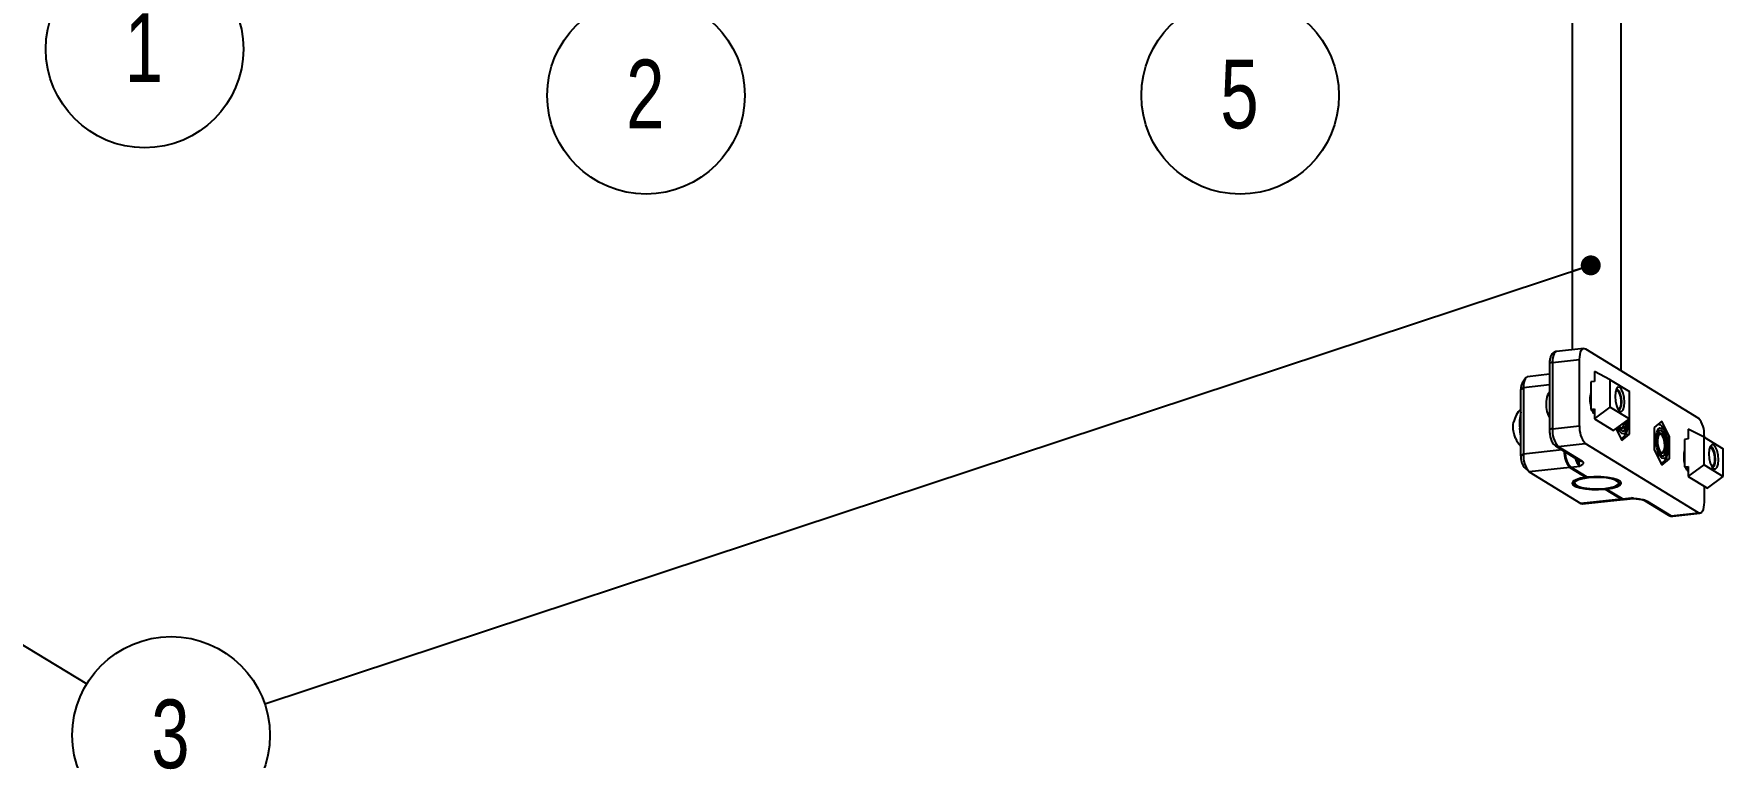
# Model space of a CAD drawing. Header units: millimetres. Extents: x 0 to 279, y -9 to 216.
# Drawn here: x 46.6 to 132.6, y 67.7 to 104.6 of the extents above; entities that cross this region are included whole.
import ezdxf

# ---------------------------------------------------------------- set-up
doc = ezdxf.new("R2010")
doc.units = ezdxf.units.MM
doc.layers.add('TITLE_BLOCK_BORDER', color=7, linetype='Continuous')
doc.styles.add('SLDTEXTSTYLE1', font='TXT', dxfattribs={"width": 0.75})
doc.dimstyles.new('SLDDIMSTYLE1', dxfattribs={"dimtxt": 0.18, "dimasz": 1.016, "dimexe": 0, "dimexo": 0.0625, "dimgap": 0, "dimtad": 0, "dimtih": 1, "dimtoh": 1, "dimdec": 0, "dimrnd": 1e-09, "dimzin": 0, "dimdsep": 46, "dimtxsty": 'Standard', "dimblk1": 'DOT', "dimblk2": 'DOT', "dimsah": 1, "dimcen": 0.09, "dimadec": 0, "dimazin": 0, "dimtfac": 1.016, "dimtdec": 0, "dimtofl": 0, "dimtmove": 0, "dimatfit": 3, "dimldrblk": 'DOT', "dimfxl": 1, "dimfrac": 2, "dimtolj": 1, "dimtzin": 0, "dimarcsym": 0})

# ---------------------------------------------------------------- blocks, each defined once
blk = doc.blocks.new('SW_NOTE_68')
at = {"layer": 'TITLE_BLOCK_BORDER', "color": 0}
blk.add_circle((-0.138, -5.029), 5.031, dxfattribs=at)
at = {"layer": 'TITLE_BLOCK_BORDER', "color": 0, "insert": (-0.173, -3.205), "char_height": 3.5, "attachment_point": 2, "style": 'SLDTEXTSTYLE1'}
blk.add_mtext('5', dxfattribs=at)
blk = doc.blocks.new('SW_NOTE_71')
at = {"layer": 'TITLE_BLOCK_BORDER', "color": 0}
blk.add_circle((0.627, -4.991), 5.031, dxfattribs=at)
at = {"layer": 'TITLE_BLOCK_BORDER', "color": 0, "insert": (0.592, -3.168), "char_height": 3.5, "attachment_point": 2, "style": 'SLDTEXTSTYLE1'}
blk.add_mtext('2', dxfattribs=at)
blk = doc.blocks.new('SW_NOTE_72')
at = {"layer": 'TITLE_BLOCK_BORDER', "color": 0}
blk.add_circle((1.027, -4.925), 5.031, dxfattribs=at)
at = {"layer": 'TITLE_BLOCK_BORDER', "color": 0, "insert": (0.992, -3.101), "char_height": 3.5, "attachment_point": 2, "style": 'SLDTEXTSTYLE1'}
blk.add_mtext('1', dxfattribs=at)
blk = doc.blocks.new('SW_NOTE_73')
at = {"layer": 'TITLE_BLOCK_BORDER', "color": 0}
blk.add_circle((4.295, -2.619), 5.031, dxfattribs=at)
at = {"layer": 'TITLE_BLOCK_BORDER', "color": 0, "insert": (4.26, -0.795), "char_height": 3.5, "attachment_point": 2, "style": 'SLDTEXTSTYLE1'}
blk.add_mtext('3', dxfattribs=at)
blk = doc.blocks.new('_DOT')
at = {"color": 0, "linetype": 'ByBlock', "lineweight": -2}
blk.add_line((-0.5, 0), (-1, 0), dxfattribs=at)
at = {"color": 0, "linetype": 'ByBlock', "const_width": 0.5}
blk.add_lwpolyline([(-0.25, 0, 1), (0.25, 0, 1)], format="xyb", close=True, dxfattribs=at)

msp = doc.modelspace()

# ---------------------------------------------------------------- linework, layer by layer
at = {"color": 7, "linetype": 'Continuous', "lineweight": 25}
for p, q in [((124.96, 139.748), (124.947, 88.461)), ((127.447, 87.386), (127.46, 139.748)), ((123.947, 87.809), (125.329, 87.96)), ((123.947, 87.809), (123.947, 84.429)), ((125.539, 88.526), (124.158, 88.375)), ((125.328, 84.581), (125.329, 87.96)), ((125.621, 88.505), (131.376, 84.976)), ((122.573, 87.007), (122.406, 86.759)), ((123.795, 87.206), (122.68, 87.084)), ((123.795, 87.749), (123.794, 84.369)), ((126.081, 87.349), (126.081, 86.842)), ((126.887, 86.93), (126.081, 87.349)), ((126.887, 85.53), (126.887, 86.93)), ((126.887, 86.93), (127.862, 86.332)), ((122.336, 83.053), (122.337, 86.433)), ((122.47, 86.518), (122.337, 86.433)), ((122.47, 86.518), (122.469, 83.138)), ((126.081, 86.842), (125.897, 86.821)), ((125.897, 86.821), (125.897, 85.421)), ((127.284, 86.358), (127.248, 86.392)), ((127.862, 84.932), (127.862, 86.332)), ((125.897, 85.421), (126.081, 85.441)), ((125.897, 85.421), (126.081, 85.308)), ((126.081, 84.934), (126.887, 85.53)), ((126.081, 85.441), (126.081, 84.934)), ((126.887, 85.53), (127.862, 84.932)), ((127.351, 85.454), (127.379, 85.495)), ((127.864, 85.273), (127.862, 85.277)), ((127.862, 85.273), (127.864, 85.273)), ((127.864, 84.158), (127.864, 85.273)), ((123.947, 84.429), (125.328, 84.581)), ((126.081, 84.934), (127.056, 84.336)), ((127.056, 84.336), (127.862, 84.932)), ((127.184, 84.431), (127.474, 83.839)), ((127.51, 84.47), (127.548, 84.526)), ((129.522, 84.813), (129.132, 84.495)), ((129.132, 84.495), (129.132, 83.38)), ((129.912, 84.017), (129.522, 84.813)), ((130.861, 84.418), (130.861, 83.911)), ((131.666, 83.999), (130.861, 84.418)), ((124.108, 83.553), (125.331, 82.804)), ((124.239, 83.525), (125.62, 83.677)), ((124.239, 83.525), (125.462, 82.775)), ((131.375, 80.148), (125.62, 83.677)), ((127.474, 83.839), (127.864, 84.158)), ((127.67, 84.136), (127.864, 84.158)), ((129.501, 84.133), (129.452, 84.179)), ((129.785, 84.003), (129.912, 84.017)), ((129.912, 82.902), (129.912, 84.017)), ((130.861, 83.911), (130.676, 83.89)), ((130.676, 83.89), (130.676, 82.49)), ((131.666, 82.599), (131.666, 83.999)), ((131.666, 83.999), (132.642, 83.401)), ((131.668, 84.072), (131.668, 83.998)), ((132.064, 83.427), (132.027, 83.461)), ((122.469, 83.138), (122.336, 83.053)), ((129.132, 83.38), (129.522, 82.583)), ((129.522, 82.583), (129.912, 82.902)), ((129.558, 83.213), (129.596, 83.27)), ((129.715, 82.88), (129.912, 82.902)), ((130.86, 82.003), (131.666, 82.599)), ((131.666, 82.599), (132.641, 82.001)), ((132.641, 82.001), (132.642, 83.401)), ((122.505, 82.471), (122.722, 82.265)), ((124.833, 82.462), (122.761, 82.234)), ((122.761, 82.234), (125.395, 80.619)), ((124.833, 82.462), (125.662, 81.953)), ((124.879, 82.467), (125.339, 82.517)), ((125.708, 81.958), (124.879, 82.467)), ((125.662, 81.986), (125.662, 81.953)), ((130.676, 82.49), (130.86, 82.51)), ((130.676, 82.49), (130.86, 82.377)), ((130.86, 82.51), (130.86, 82.003)), ((130.86, 82.003), (131.835, 81.405)), ((131.835, 81.405), (132.641, 82.001)), ((132.13, 82.523), (132.158, 82.564)), ((124.967, 81.72), (124.992, 81.693)), ((124.992, 81.693), (125.112, 81.581)), ((126.637, 81.356), (126.637, 81.39)), ((126.637, 81.356), (127.466, 80.847)), ((126.683, 81.36), (126.683, 81.396)), ((127.512, 80.852), (126.683, 81.36)), ((127.279, 81.581), (127.4, 81.692)), ((127.4, 81.692), (127.424, 81.719)), ((127.512, 80.852), (127.973, 80.902)), ((127.594, 80.831), (128.055, 80.881)), ((128.055, 80.877), (128.078, 80.881)), ((131.668, 81.508), (131.668, 80.692)), ((127.466, 80.847), (125.395, 80.619)), ((125.477, 80.598), (127.548, 80.826)), ((128.64, 80.774), (129.863, 80.024)), ((128.771, 80.746), (129.994, 79.996)), ((129.994, 79.996), (131.375, 80.148)), ((130.076, 79.975), (131.457, 80.126))]:
    msp.add_line(p, q, dxfattribs=at)
at = {"color": 8, "linetype": 'Continuous', "lineweight": 25}
for p, q in [((123.795, 86.663), (122.47, 86.518)), ((124.434, 83.354), (122.469, 83.138))]:
    msp.add_line(p, q, dxfattribs=at)
at = {"color": 8, "linetype": 'Continuous', "lineweight": 25, "flags": 128}
for points in [[(123.947, 87.809), (123.904, 87.803), (123.867, 87.794), (123.836, 87.785), (123.813, 87.773), (123.799, 87.761), (123.795, 87.749)], [(124.158, 88.375), (124.128, 88.367), (124.078, 88.331), (124.033, 88.268), (123.997, 88.181), (123.97, 88.072), (123.953, 87.947), (123.947, 87.809)], [(123.947, 84.429), (123.904, 84.423), (123.866, 84.415), (123.835, 84.405), (123.812, 84.393), (123.799, 84.381), (123.794, 84.369)], [(127.741, 84.408), (127.672, 84.247), (127.579, 84.171), (127.474, 84.19), (127.368, 84.301), (127.275, 84.491), (127.273, 84.497)], [(127.78, 84.871), (127.778, 84.635), (127.741, 84.408)], [(128.056, 80.881), (128.03, 80.881), (127.973, 80.902)], [(129.994, 79.996), (130.051, 79.975), (130.076, 79.975)]]:
    msp.add_lwpolyline(points, dxfattribs=at)
at = {"color": 7, "linetype": 'Continuous', "lineweight": 25, "flags": 128}
for points in [[(125.329, 87.96), (125.334, 88.098), (125.351, 88.224), (125.378, 88.333), (125.414, 88.42), (125.459, 88.483), (125.509, 88.519), (125.564, 88.526), (125.621, 88.505)], [(122.68, 87.084), (122.65, 87.076), (122.6, 87.04), (122.555, 86.977), (122.519, 86.89), (122.492, 86.781), (122.475, 86.656), (122.47, 86.518)], [(127.131, 86.081), (127.149, 85.838), (127.202, 85.61), (127.281, 85.431), (127.374, 85.327), (127.468, 85.316), (127.547, 85.398), (127.6, 85.562), (127.618, 85.781), (127.6, 86.024), (127.547, 86.252), (127.468, 86.431), (127.375, 86.535), (127.281, 86.546), (127.202, 86.463), (127.149, 86.3), (127.131, 86.081)], [(127.444, 85.852), (127.423, 86.036), (127.376, 86.202), (127.313, 86.325), (127.241, 86.386), (127.172, 86.376), (127.166, 86.372)], [(127.293, 85.412), (127.352, 85.412), (127.417, 85.48), (127.461, 85.615), (127.476, 85.796), (127.461, 85.997), (127.418, 86.185), (127.352, 86.334), (127.275, 86.419), (127.198, 86.428), (127.182, 86.42)], [(127.267, 85.455), (127.278, 85.45), (127.347, 85.461), (127.403, 85.541), (127.437, 85.678), (127.444, 85.852)], [(121.953, 84.388), (121.951, 84.625), (121.969, 84.76)], [(122.058, 83.949), (121.992, 84.149), (121.953, 84.388)], [(122.336, 84.066), (122.321, 84.139), (122.277, 84.459)], [(123.731, 85.121), (123.788, 85.008), (123.794, 84.998)], [(127.325, 84.524), (127.411, 84.373), (127.506, 84.301), (127.596, 84.317), (127.67, 84.418), (127.717, 84.593), (127.732, 84.816), (127.732, 84.835)], [(127.601, 84.582), (127.548, 84.464), (127.475, 84.42), (127.394, 84.456), (127.33, 84.543)], [(127.361, 84.562), (127.396, 84.517), (127.469, 84.477), (127.535, 84.509), (127.584, 84.608), (127.609, 84.745)], [(127.662, 84.494), (127.601, 84.353), (127.529, 84.296)], [(127.627, 84.758), (127.627, 84.755), (127.601, 84.582)], [(127.697, 84.81), (127.694, 84.696), (127.662, 84.494)], [(129.255, 84.245), (129.324, 84.406), (129.417, 84.482), (129.522, 84.463), (129.628, 84.352), (129.721, 84.162), (129.79, 83.917), (129.826, 83.645), (129.826, 83.379), (129.79, 83.152), (129.721, 82.991), (129.628, 82.915), (129.522, 82.934), (129.416, 83.045), (129.324, 83.234), (129.255, 83.48), (129.218, 83.752), (129.218, 84.018), (129.255, 84.245)], [(129.746, 83.242), (129.777, 83.444), (129.774, 83.68), (129.738, 83.919), (129.672, 84.128), (129.585, 84.28), (129.491, 84.352), (129.4, 84.336), (129.326, 84.234), (129.279, 84.06), (129.264, 83.837), (129.284, 83.595), (129.337, 83.367), (129.414, 83.184), (129.506, 83.07), (129.6, 83.041), (129.684, 83.101), (129.746, 83.242)], [(129.433, 84.353), (129.503, 84.323), (129.595, 84.209), (129.673, 84.026), (129.725, 83.798), (129.745, 83.556), (129.731, 83.333), (129.683, 83.158), (129.609, 83.057), (129.577, 83.04)], [(129.265, 83.898), (129.29, 84.06), (129.343, 84.178), (129.416, 84.222), (129.497, 84.185), (129.573, 84.074), (129.634, 83.904), (129.67, 83.703), (129.675, 83.499), (129.649, 83.326), (129.596, 83.208), (129.523, 83.163), (129.442, 83.2), (129.366, 83.311), (129.314, 83.448)], [(129.483, 84.147), (129.412, 84.163), (129.35, 84.107), (129.308, 83.988), (129.291, 83.825), (129.302, 83.641), (129.34, 83.465), (129.399, 83.324), (129.469, 83.239), (129.54, 83.224), (129.602, 83.279), (129.644, 83.398), (129.661, 83.562), (129.65, 83.746), (129.612, 83.921), (129.554, 84.062), (129.483, 84.147)], [(131.91, 83.15), (131.928, 82.907), (131.981, 82.679), (132.06, 82.5), (132.154, 82.396), (132.247, 82.385), (132.326, 82.467), (132.379, 82.631), (132.398, 82.85), (132.379, 83.093), (132.326, 83.321), (132.247, 83.5), (132.154, 83.604), (132.061, 83.615), (131.981, 83.532), (131.929, 83.369), (131.91, 83.15)], [(132.046, 82.524), (132.065, 82.517), (132.133, 82.535), (132.187, 82.622), (132.218, 82.765), (132.222, 82.941), (132.198, 83.125), (132.149, 83.287), (132.084, 83.404), (132.012, 83.458), (131.944, 83.44), (131.944, 83.44)], [(132.072, 82.481), (132.131, 82.481), (132.197, 82.549), (132.24, 82.684), (132.256, 82.865), (132.24, 83.066), (132.197, 83.254), (132.131, 83.403), (132.054, 83.488), (131.977, 83.497), (131.962, 83.489)], [(125.662, 81.953), (125.372, 81.904), (125.146, 81.836), (125, 81.754), (124.946, 81.665), (124.988, 81.576), (125.123, 81.493), (125.341, 81.423), (125.625, 81.371), (125.952, 81.341), (126.299, 81.336), (126.637, 81.356)], [(126.635, 81.39), (126.909, 81.433), (127.125, 81.494), (127.266, 81.569), (127.32, 81.651), (127.283, 81.734), (127.158, 81.81), (126.956, 81.875), (126.691, 81.922), (126.386, 81.947), (126.066, 81.95), (125.757, 81.929), (125.483, 81.886), (125.266, 81.824), (125.125, 81.75), (125.071, 81.668), (125.108, 81.585), (125.233, 81.508), (125.436, 81.444), (125.7, 81.397), (126.005, 81.371), (126.325, 81.369), (126.635, 81.39)], [(126.683, 81.36), (126.988, 81.408), (127.228, 81.476), (127.385, 81.559), (127.445, 81.65), (127.404, 81.742), (127.265, 81.827), (127.04, 81.899), (126.746, 81.951), (126.408, 81.979), (126.052, 81.982), (125.708, 81.958)], [(130.86, 82.254), (130.796, 82.332), (130.734, 82.454)], [(125.395, 80.619), (125.452, 80.598), (125.477, 80.598)], [(127.466, 80.847), (127.523, 80.826), (127.571, 80.831)], [(127.594, 80.831), (127.569, 80.831), (127.512, 80.852)], [(131.668, 80.692), (131.662, 80.555), (131.645, 80.429), (131.618, 80.32), (131.582, 80.233), (131.537, 80.17), (131.487, 80.134), (131.432, 80.127), (131.375, 80.148)]]:
    msp.add_lwpolyline(points, dxfattribs=at)
at = {"color": 7, "linetype": 'Continuous', "lineweight": 25}
for centre, radius, start, end in [((122.923, 86.479), 0.588, 151.59678, 184.49804), ((124.936, 85.663), 1.322, 149.75222, 168.29995), ((127.229, 85.921), 1.376, 165.41198, 194.56033), ((123.263, 84.492), 1.322, 134.52268, 168.29995), ((124.558, 84.708), 2.295, 165.50472, 186.23734), ((125.024, 85.673), 1.406, 169.41074, 203.12569), ((126.462, 85.563), 0.536, 199.30269, 224.80511), ((125.149, 84.319), 1.208, 174.77573, 221.08628), ((126.531, 84.471), 1.208, 174.77573, 221.08628), ((130.466, 84.182), 1.208, 354.77573, 41.08628), ((123.263, 84.492), 1.322, 204.23648, 225.44964), ((123.209, 82.991), 0.875, 175.91572, 216.42318), ((123.671, 83.028), 1.208, 174.77573, 221.08628), ((125.712, 83.236), 1.171, 177.46402, 221.34046), ((125.744, 83.231), 1.154, 178.66204, 221.47111), ((132.076, 82.99), 1.442, 166.08987, 193.88244)]:
    msp.add_arc(centre, radius, start, end, dxfattribs=at)
at = {"color": 8, "linetype": 'Continuous', "lineweight": 25}
for centre, radius, start, end in [((124.215, 83.728), 0.205, 238.62333, 276.84036), ((125.865, 83.08), 0.77, 190.43629, 226.91756), ((125.437, 82.978), 0.205, 238.71155, 276.83954), ((128.747, 80.949), 0.205, 238.31888, 276.84316), ((129.969, 80.199), 0.205, 238.71155, 276.83954)]:
    msp.add_arc(centre, radius, start, end, dxfattribs=at)
at = {"color": 7, "linetype": 'Continuous', "lineweight": 25}
for points, knots in [([(124.158, 88.368), (124.136, 88.367), (124.07, 88.363), (123.976, 88.301), (123.891, 88.202), (123.83, 88.063), (123.799, 87.907), (123.796, 87.791), (123.795, 87.749)], [0, 0, 0, 0, 0.083355, 0.245419, 0.406562, 0.605811, 0.856473, 1, 1, 1, 1]), ([(123.794, 84.369), (123.795, 84.329), (123.798, 84.212), (123.83, 84.013), (123.902, 83.796), (123.99, 83.642), (124.078, 83.576), (124.108, 83.553)], [0, 0, 0, 0, 0.122733, 0.357373, 0.598071, 0.861622, 1, 1, 1, 1]), ([(127.387, 83.947), (127.406, 83.947), (127.477, 83.946), (127.583, 84.018), (127.686, 84.144), (127.744, 84.294), (127.786, 84.488), (127.805, 84.673), (127.795, 84.823), (127.791, 84.879)], [0, 0, 0, 0, 0.055844, 0.205999, 0.354056, 0.560938, 0.668527, 0.876315, 1, 1, 1, 1]), ([(129.431, 82.689), (129.443, 82.688), (129.506, 82.682), (129.612, 82.746), (129.714, 82.858), (129.788, 83.018), (129.838, 83.234), (129.853, 83.499), (129.834, 83.778), (129.783, 84.047), (129.701, 84.291), (129.596, 84.479), (129.479, 84.61), (129.378, 84.645), (129.335, 84.661)], [0, 0, 0, 0, 0.0163302, 0.0909202, 0.1622675, 0.2453062, 0.345977, 0.4470201, 0.5454103, 0.6433769, 0.7425348, 0.8455533, 0.9339795, 1, 1, 1, 1]), ([(125.462, 82.775), (125.486, 82.754), (125.543, 82.704), (125.487, 82.613), (125.393, 82.552), (125.34, 82.518), (125.339, 82.517)], [0, 0, 0, 0, 0.247749, 0.586729, 0.997819, 1, 1, 1, 1]), ([(127.973, 80.902), (127.973, 80.902), (128.104, 80.889), (128.341, 80.863), (128.629, 80.811), (128.729, 80.765), (128.771, 80.746)], [0, 0, 0, 0, 0.002181, 0.413271, 0.752251, 1, 1, 1, 1]), ([(128.075, 80.881), (128.118, 80.876), (128.235, 80.864), (128.403, 80.84), (128.549, 80.808), (128.62, 80.786), (128.644, 80.771), (128.64, 80.774), (128.64, 80.774)], [0, 0, 0, 0, 0.169631, 0.466244, 0.713738, 0.878702, 0.996595, 1, 1, 1, 1]), ([(129.863, 80.024), (129.91, 80), (129.978, 79.965), (130.053, 79.978), (130.076, 79.982)], [0, 0, 0, 0, 0.699491, 1, 1, 1, 1])]:
    msp.add_open_spline(points, degree=3, knots=knots, dxfattribs=at)
at = {"color": 8, "linetype": 'Continuous', "lineweight": 25}
for points, knots in [([(125.339, 82.517), (125.339, 82.518), (125.337, 82.525), (125.325, 82.569), (125.313, 82.671), (125.293, 82.788), (125.286, 82.831)], [0, 0, 0, 0, 0.004194, 0.120349, 0.678826, 1, 1, 1, 1]), ([(128.077, 80.889), (128.06, 80.888), (128.026, 80.886), (127.991, 80.897), (127.973, 80.902), (127.973, 80.902)], [0, 0, 0, 0, 0.492969, 0.982329, 1, 1, 1, 1])]:
    msp.add_open_spline(points, degree=3, knots=knots, dxfattribs=at)

# ---------------------------------------------------------------- block references
at = {"layer": 'TITLE_BLOCK_BORDER'}
for name, p in [('SW_NOTE_72', (51.223, 108.711)), ('SW_NOTE_71', (77.157, 106.416)), ('SW_NOTE_68', (108.18, 106.453)), ('SW_NOTE_73', (49.304, 71.422))]:
    msp.add_blockref(name, p, dxfattribs=at)

# ---------------------------------------------------------------- leaders
for points in [[(125.896, 92.76), (58.375, 70.386)], [(33.269, 81.199), (49.304, 71.422)]]:
    msp.add_leader(points, dimstyle='SLDDIMSTYLE1', dxfattribs=at)

doc.saveas('drawing.dxf')
